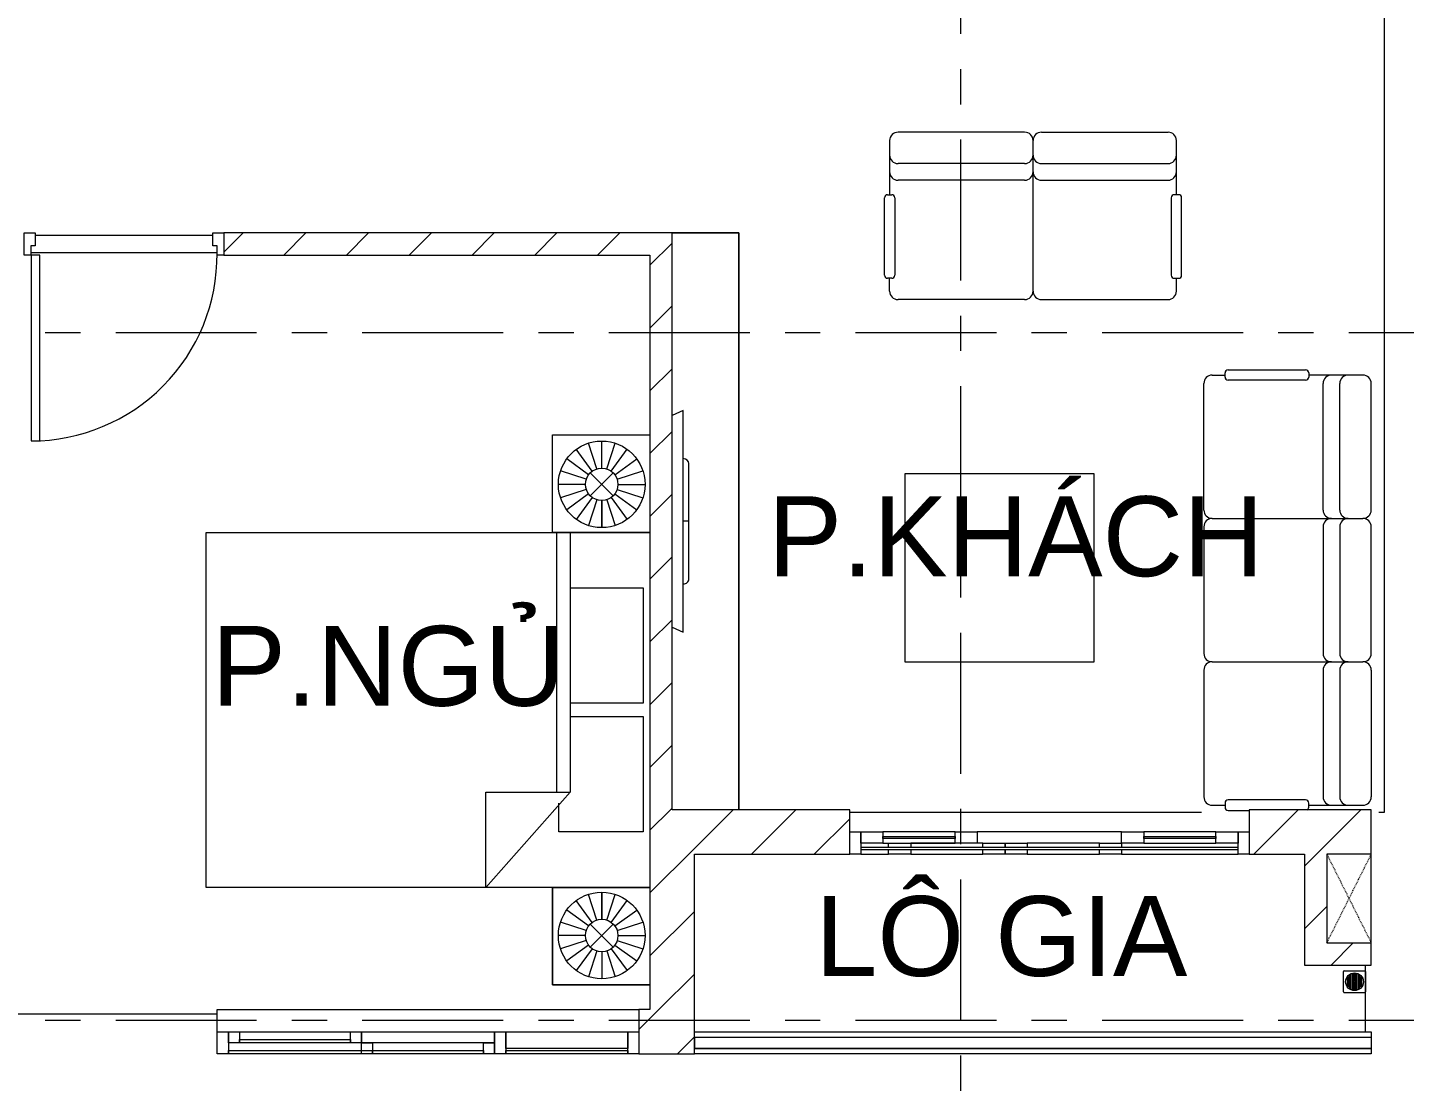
# Model space of a CAD drawing. Header units: millimetres. Extents: x -20144 to 117103, y -11426 to 48263.
# Drawn here: x -4704 to 1501, y 21540 to 26325 of the extents above; entities that cross this region are included whole.
import ezdxf

# ---------------------------------------------------------------- set-up
doc = ezdxf.new("R2010")
doc.units = ezdxf.units.MM
for name, pattern in [('Dash', [6.35, 3.175, -3.175]), ('Dash_2_', [6.35, 3.175, -3.175]), ('Grid Line', [22.225, 12.7, -3.175, 3.175, -3.175])]:
    doc.linetypes.add(name, pattern=pattern)
for name, color, linetype, lineweight in [('A-DETL-GENF', 31, 'Continuous', 5), ('A-DETL-GENF-HDLN', 161, 'Dash_2_', 5), ('CHU', 181, 'Continuous', 5), ('CUA', 31, 'Continuous', 9), ('HATCH-TUONG', 152, 'Continuous', 9), ('NET THAY 1', 41, 'Continuous', 5), ('NET-CAT', 3, 'Continuous', 9), ('NET-THAY', 2, 'Continuous', 15), ('THIET BI', 44, 'Continuous', 5), ('THIET-BI', 44, 'Continuous', 5), ('TRUC', 225, 'Continuous', 5)]:
    doc.layers.add(name, color=color, linetype=linetype, lineweight=lineweight)
doc.styles.add('Arial_4', font='arial.ttf', dxfattribs={"height": 360})
pattern_1 = [(45, (0, 0), (-141.4214, 141.4214), [])]

# ---------------------------------------------------------------- blocks, each defined once
blk = doc.blocks.new('CUA PHONG NGU - Type 1-60226-MẶT BẰNG TẦNG 5 ĐẾN TẦNG 22')
at = {"layer": 'CUA'}
for p, q in [((-348.5, -52.3), (-348.5, 47.7)), ((-348.5, 47.7), (-298.5, 47.7)), ((-298.5, 47.7), (-298.5, -11.3)), ((501.5, 47.7), (551.5, 47.7)), ((501.5, -11.3), (501.5, 47.7)), ((551.5, 47.7), (551.5, -52.3)), ((-318.5, -52.3), (-348.5, -52.3)), ((-318.5, -11.3), (-318.5, -52.3)), ((-298.5, -11.3), (-318.5, -11.3)), ((-277.5, -52.3), (-317.5, -52.3)), ((-317.5, -52.3), (-317.5, -890.3)), ((-277.5, -890.3), (-277.5, -52.3)), ((521.5, -11.3), (501.5, -11.3)), ((521.5, -52.3), (521.5, -11.3)), ((551.5, -52.3), (521.5, -52.3)), ((-317.5, -890.3), (-277.5, -890.3))]:
    blk.add_line(p, q, dxfattribs=at)
blk.add_arc((-317.5, -52.3), 838, 270, 0.5, dxfattribs=at)
blk = doc.blocks.new('CUA LO GIA - CUA LO GIA 2-211562-MẶT BẰNG TẦNG 5 ĐẾN TẦNG 22')
at = {"layer": 'CUA'}
for p, q in [((-900, -100), (-900, 0)), ((-900, 0), (-850, 0)), ((-850, 0), (-850, -70)), ((-850, -50), (-850, 0)), ((-850, 0), (-750, 0)), ((-750, -50), (-850, -50)), ((-750, 0), (-750, -50)), ((-425, 0), (-750, 0)), ((-750, -20), (-425, -20)), ((-750, -30), (-750, -20)), ((-425, -30), (-750, -30)), ((-750, -50), (-725, -50)), ((-725, -70), (-725, -50)), ((-725, -50), (-625, -50)), ((-625, -50), (-625, -70)), ((-425, -50), (-625, -50)), ((-625, -50), (-425, -50)), ((-425, -50), (-425, 0)), ((-425, 0), (-325, 0)), ((-425, -20), (-425, -30)), ((-325, -50), (-425, -50)), ((325, 0), (-325, 0)), ((-325, 0), (-325, -50)), ((-300, -50), (-325, -50)), ((-300, -70), (-300, -50)), ((-300, -50), (-200, -50)), ((-200, -70), (-200, -50)), ((-200, -50), (-100, -50)), ((-200, -50), (-200, -70)), ((-100, -50), (-100, -70)), ((225, -50), (-100, -50)), ((225, -70), (225, -50)), ((225, -50), (325, -50)), ((325, -50), (325, 0)), ((325, 0), (425, 0)), ((325, -50), (325, -70)), ((425, -50), (325, -50)), ((425, 0), (425, -50)), ((750, 0), (425, 0)), ((425, -20), (750, -20)), ((425, -30), (425, -20)), ((750, -30), (425, -30)), ((425, -50), (750, -50)), ((750, -50), (750, 0)), ((750, 0), (850, 0)), ((750, -20), (750, -30)), ((850, -50), (750, -50)), ((850, -70), (850, 0)), ((850, 0), (900, 0)), ((850, 0), (850, -50)), ((900, 0), (900, -100)), ((-850, -100), (-900, -100)), ((-850, -70), (-850, -80)), ((850, -70), (-850, -70)), ((-850, -80), (-850, -100)), ((850, -80), (-850, -80)), ((-850, -100), (-725, -100)), ((-725, -100), (-725, -80)), ((-625, -100), (-725, -100)), ((-625, -80), (-625, -100)), ((-625, -100), (-300, -100)), ((-300, -100), (-300, -80)), ((-200, -100), (-300, -100)), ((-200, -100), (-200, -80)), ((-200, -80), (-200, -100)), ((-100, -100), (-200, -100)), ((-100, -80), (-100, -100)), ((-100, -100), (225, -100)), ((225, -100), (225, -80)), ((325, -100), (225, -100)), ((325, -80), (325, -100)), ((325, -100), (850, -100)), ((850, -80), (850, -70)), ((850, -100), (850, -80)), ((900, -100), (850, -100))]:
    blk.add_line(p, q, dxfattribs=at)
blk = doc.blocks.new('X-PHONG NGU 2 - X-PHONG NGU 2_Recovery_ 4-220461-MẶT BẰNG TẦNG 5 ĐẾN TẦNG 22')
at = {"layer": 'CUA'}
for p, q in [((-950, 100), (-900, 100)), ((-950, 0), (-950, 100)), ((-900, 100), (-350, 100)), ((-900, 85), (-900, 100)), ((-900, 100), (-900, 0)), ((-350, 85), (-900, 85)), ((-900, 75), (-350, 75)), ((-900, 0), (-900, 75)), ((-350, 100), (-350, 85)), ((-350, 100), (-300, 100)), ((-350, 0), (-350, 100)), ((-350, 75), (-350, 0)), ((-300, 100), (-250, 100)), ((-300, 50), (-300, 100)), ((-300, 100), (-300, 0)), ((-250, 100), (250, 100)), ((-250, 85), (-250, 100)), ((-250, 100), (-250, 50)), ((250, 85), (-250, 85)), ((250, 100), (900, 100)), ((250, 85), (250, 100)), ((250, 100), (250, 85)), ((250, 100), (300, 100)), ((250, 50), (250, 100)), ((900, 85), (250, 85)), ((300, 100), (300, 50)), ((900, 100), (900, 85)), ((900, 100), (950, 100)), ((900, 0), (900, 100)), ((950, 100), (950, 0)), ((-900, 0), (-950, 0)), ((-350, 0), (-900, 0)), ((-300, 0), (-350, 0)), ((-300, 50), (300, 50)), ((-300, 0), (-300, 50)), ((-250, 50), (-300, 50)), ((300, 0), (-300, 0)), ((300, 50), (250, 50)), ((300, 50), (300, 0)), ((300, 50), (350, 50)), ((300, 0), (300, 50)), ((350, 0), (300, 0)), ((350, 50), (850, 50)), ((350, 35), (350, 50)), ((350, 50), (350, 0)), ((850, 35), (350, 35)), ((850, 0), (350, 0)), ((850, 50), (850, 35)), ((850, 50), (900, 50)), ((850, 0), (850, 50)), ((900, 0), (850, 0)), ((900, 50), (900, 0)), ((950, 0), (900, 0))]:
    blk.add_line(p, q, dxfattribs=at)
blk = doc.blocks.new('X-GIUONG - X-GIUONG 1-V43-MẶT BẰNG TẦNG 5 ĐẾN TẦNG 22')
at = {"layer": 'THIET BI', "lineweight": 9}
for p, q in [((-800, 2000), (800, 2000)), ((-800, 0), (-800, 2000)), ((-800, 0), (-800, 2000)), ((-800, 2000), (800, 2000)), ((800, 2000), (800, 0)), ((800, 2000), (800, 0)), ((-800, 740), (-370, 740)), ((-370, 360), (-800, 740)), ((-370, 740), (-370, 360)), ((-1239, 439), (-800, 439)), ((-1239, 0), (-1239, 439)), ((-1239, 439), (-1239, 0)), ((-800, 439), (-1239, 439)), ((-800, 439), (-800, 0)), ((-800, 0), (-800, 439)), ((800, 439), (1239, 439)), ((800, 0), (800, 439)), ((800, 439), (1239, 439)), ((800, 0), (800, 439)), ((1239, 439), (1239, 0)), ((1239, 439), (1239, 0)), ((-1059.6, 276.6), (-1131.2, 375.2)), ((-1039.2, 287), (-1076.9, 402.9)), ((-1016.6, 290.5), (-1016.6, 412.5)), ((-993.9, 287), (-956.3, 402.9)), ((-973.5, 276.6), (-901.9, 375.2)), ((-550, 410), (-420, 410)), ((-550, 30), (-550, 410)), ((-370, 420), (800, 420)), ((973.5, 276.6), (901.9, 375.2)), ((993.9, 287), (956.3, 402.9)), ((1016.6, 290.5), (1016.6, 412.5)), ((1039.2, 287), (1076.9, 402.9)), ((1059.6, 276.6), (1131.2, 375.2)), ((-1075.8, 260.4), (-1174.4, 332.1)), ((-957.4, 260.4), (-858.7, 332.1)), ((800, 360), (-370, 360)), ((-30, 360), (-30, 30)), ((30, 30), (30, 360)), ((550, 360), (550, 30)), ((957.4, 260.4), (858.7, 332.1)), ((1075.8, 260.4), (1174.4, 332.1)), ((-1086.1, 240), (-1202.1, 277.7)), ((-1068.3, 269.1), (-964.8, 165.6)), ((-1068.3, 165.6), (-964.8, 269.1)), ((-947, 240), (-831, 277.7)), ((947, 240), (831, 277.7)), ((1068.3, 269.1), (964.8, 165.6)), ((1068.3, 165.6), (964.8, 269.1)), ((1086.1, 240), (1202.1, 277.7)), ((-1089.7, 217.4), (-1211.7, 217.4)), ((-1086.1, 194.8), (-1202.1, 157.1)), ((-947, 194.8), (-831, 157.1)), ((-943.4, 217.4), (-821.4, 217.4)), ((-821.4, 217.4), (-943.4, 217.4)), ((943.4, 217.4), (821.4, 217.4)), ((821.4, 217.4), (943.4, 217.4)), ((947, 194.8), (831, 157.1)), ((1086.1, 194.8), (1202.1, 157.1)), ((1089.7, 217.4), (1211.7, 217.4)), ((-1075.8, 174.4), (-1174.4, 102.7)), ((-1059.6, 158.2), (-1131.2, 59.5)), ((-1039.2, 147.8), (-1076.9, 31.8)), ((-1016.6, 144.2), (-1016.6, 22.2)), ((-993.9, 147.8), (-956.3, 31.8)), ((-973.5, 158.2), (-901.9, 59.5)), ((-957.4, 174.4), (-858.7, 102.7)), ((957.4, 174.4), (858.7, 102.7)), ((973.5, 158.2), (901.9, 59.5)), ((993.9, 147.8), (956.3, 31.8)), ((1016.6, 144.2), (1016.6, 22.2)), ((1039.2, 147.8), (1076.9, 31.8)), ((1059.6, 158.2), (1131.2, 59.5)), ((1075.8, 174.4), (1174.4, 102.7)), ((-30, 30), (-550, 30)), ((550, 30), (30, 30))]:
    blk.add_line(p, q, dxfattribs=at)
for centre, radius in [((-1016.6, 217.4), 195.1), ((1016.6, 217.4), 195.1), ((-1016.6, 217.4), 73.2), ((1016.6, 217.4), 73.2)]:
    blk.add_circle(centre, radius, dxfattribs=at)
blk = doc.blocks.new('X-SOFA - X-SOFA-211571-MẶT BẰNG TẦNG 5 ĐẾN TẦNG 22')
at = {"layer": 'THIET BI', "lineweight": 9}
for p, q in [((-753.8, 360.8), (-753.8, 931.5)), ((-716.2, 969.2), (-658.4, 969.2)), ((-658.4, 959.8), (-658.4, 978.7)), ((-644.3, 992.8), (-295.7, 992.8)), ((-295.7, 945.7), (-644.3, 945.7)), ((-281.5, 978.7), (-281.5, 959.8)), ((-103.7, 969.2), (-281.5, 969.2)), ((-216.7, 360.8), (-216.7, 931.5)), ((-141.3, 360.8), (-141.3, 931.5)), ((-37.7, 969.2), (-103.7, 969.2)), ((0, 360.8), (0, 931.5)), ((-2100, 525), (-1250, 525)), ((-2100, -325), (-2100, 525)), ((-2100, -325), (-2100, 525)), ((-2100, 525), (-1250, 525)), ((-1250, 525), (-1250, -325)), ((-1250, 525), (-1250, -325)), ((-716.2, 323.1), (-37.7, 323.1)), ((-753.8, 285.4), (-753.8, -285.4)), ((-216.7, 285.4), (-216.7, -285.4)), ((-141.3, 285.4), (-141.3, -285.4)), ((0, -285.4), (0, 285.4)), ((-1250, -325), (-2100, -325)), ((-1250, -325), (-2100, -325)), ((-753.8, -360.8), (-753.8, -931.5)), ((-716.2, -323.1), (-103.7, -323.1)), ((-216.7, -360.8), (-216.7, -931.5)), ((-141.3, -360.8), (-141.3, -931.5)), ((-103.7, -323.1), (-37.7, -323.1)), ((0, -360.8), (0, -931.5)), ((-716.2, -969.2), (-658.4, -969.2)), ((-658.4, -959.8), (-658.4, -978.7)), ((-295.7, -945.7), (-644.3, -945.7)), ((-644.3, -992.8), (-550, -992.8)), ((-281.5, -978.7), (-281.5, -959.8)), ((-281.5, -969.2), (-103.7, -969.2)), ((-103.7, -969.2), (-37.7, -969.2))]:
    blk.add_line(p, q, dxfattribs=at)
for centre, radius, start, end in [((-716.2, 931.5), 37.7, 90, 180), ((-644.3, 978.7), 14.1, 90, 180), ((-644.3, 959.8), 14.1, 180, 270), ((-295.7, 978.7), 14.1, 0, 90), ((-295.7, 959.8), 14.1, 270, 0), ((-179, 931.5), 37.7, 90, 180), ((-103.7, 931.5), 37.7, 90, 180), ((-37.7, 931.5), 37.7, 0, 90), ((-716.2, 360.8), 37.7, 180, 270), ((-716.2, 285.4), 37.7, 90, 180), ((-179, 360.8), 37.7, 180, 270), ((-179, 285.4), 37.7, 90, 180), ((-103.7, 360.8), 37.7, 180, 270), ((-103.7, 285.4), 37.7, 90, 180), ((-37.7, 360.8), 37.7, 270, 0), ((-37.7, 285.4), 37.7, 360, 90), ((-716.2, -285.4), 37.7, 180, 270), ((-179, -285.4), 37.7, 180, 270), ((-103.7, -285.4), 37.7, 180, 270), ((-37.7, -285.4), 37.7, 270, 0), ((-716.2, -360.8), 37.7, 90, 180), ((-179, -360.8), 37.7, 90, 180), ((-103.7, -360.8), 37.7, 90, 180), ((-37.7, -360.8), 37.7, 360, 90), ((-716.2, -931.5), 37.7, 180, 270), ((-644.3, -959.8), 14.1, 90, 180), ((-644.3, -978.7), 14.1, 180, 270), ((-295.7, -959.8), 14.1, 0, 90), ((-295.7, -978.7), 14.1, 300.30986, 0), ((-179, -931.5), 37.7, 180, 270), ((-103.7, -931.5), 37.7, 180, 270), ((-37.7, -931.5), 37.7, 270, 0)]:
    blk.add_arc(centre, radius, start, end, dxfattribs=at)
blk = doc.blocks.new('X-TV - X-TV 3-211575-MẶT BẰNG TẦNG 5 ĐẾN TẦNG 22')
at = {"layer": 'THIET BI', "lineweight": 9}
for p, q in [((822.5, -25), (800, -75)), ((1800, -75), (1777.5, -25)), ((2600.1, -25), (2600.1, -325)), ((2600.1, -325), (2600.1, -25)), ((800, -75), (1800, -75)), ((1040, -100), (1560, -100)), ((1300, -100), (1300, -75)), ((2600.1, -325), (0.1, -325)), ((0.1, -325), (2600.1, -325))]:
    blk.add_line(p, q, dxfattribs=at)
for centre, start_param, end_param in [((1040, -75), 1.570796, 3.141593), ((1560, -75), 3.141593, 4.712389)]:
    blk.add_ellipse(centre, major_axis=(0, 25), ratio=0.9, start_param=start_param, end_param=end_param, dxfattribs=at)
blk = doc.blocks.new('X-SOFA - X-SOFA-211732-MẶT BẰNG TẦNG 5 ĐẾN TẦNG 22')
at = {"layer": 'THIET BI', "lineweight": 9}
for p, q in [((-716.2, 646.2), (-658.4, 646.2)), ((-658.4, 636.7), (-658.4, 655.6)), ((-644.3, 669.7), (-295.7, 669.7)), ((-295.7, 622.6), (-644.3, 622.6)), ((-281.5, 655.6), (-281.5, 636.7)), ((-103.7, 646.2), (-281.5, 646.2)), ((-37.7, 646.2), (-103.7, 646.2)), ((-753.8, 37.7), (-753.8, 608.5)), ((-216.7, 37.7), (-216.7, 608.5)), ((-141.3, 37.7), (-141.3, 608.5)), ((0, 37.7), (0, 608.5)), ((-716.2, 0), (-103.7, 0)), ((-103.7, 0), (-37.7, 0)), ((-753.8, -37.7), (-753.8, -608.5)), ((-216.7, -37.7), (-216.7, -608.5)), ((-141.3, -37.7), (-141.3, -608.5)), ((0, -37.7), (0, -608.5)), ((-716.2, -646.2), (-658.4, -646.2)), ((-658.4, -636.7), (-658.4, -655.6)), ((-295.7, -622.6), (-644.3, -622.6)), ((-644.3, -669.7), (-295.7, -669.7)), ((-281.5, -655.6), (-281.5, -636.7)), ((-281.5, -646.2), (-103.7, -646.2)), ((-103.7, -646.2), (-37.7, -646.2))]:
    blk.add_line(p, q, dxfattribs=at)
for centre, radius, start, end in [((-716.2, 608.5), 37.7, 90, 180), ((-644.3, 655.6), 14.1, 90, 180), ((-644.3, 636.7), 14.1, 180, 270), ((-295.7, 655.6), 14.1, 0, 90), ((-295.7, 636.7), 14.1, 270, 0), ((-179, 608.5), 37.7, 90, 180), ((-103.7, 608.5), 37.7, 90, 180), ((-37.7, 608.5), 37.7, 360, 90), ((-716.2, 37.7), 37.7, 180, 270), ((-179, 37.7), 37.7, 180, 270), ((-103.7, 37.7), 37.7, 180, 270), ((-37.7, 37.7), 37.7, 270, 0), ((-716.2, -37.7), 37.7, 90, 180), ((-179, -37.7), 37.7, 90, 180), ((-103.7, -37.7), 37.7, 90, 180), ((-37.7, -37.7), 37.7, 360, 90), ((-716.2, -608.5), 37.7, 180, 270), ((-179, -608.5), 37.7, 180, 270), ((-103.7, -608.5), 37.7, 180, 270), ((-37.7, -608.5), 37.7, 270, 0), ((-644.3, -636.7), 14.1, 90, 180), ((-644.3, -655.6), 14.1, 180, 270), ((-295.7, -636.7), 14.1, 0, 90), ((-295.7, -655.6), 14.1, 270, 0)]:
    blk.add_arc(centre, radius, start, end, dxfattribs=at)
blk = doc.blocks.new('Top Rail Type - Top Rail_Internal_-211919-MẶT BẰNG TẦNG 5 ĐẾN TẦNG 22')
at = {"layer": 'NET THAY 1', "lineweight": 9}
for p, q in [((-1699.5, 21724.9), (-1699.5, 21774.9)), ((-1699.5, 21774.9), (1350.5, 21774.9)), ((1350.5, 21724.9), (-1699.5, 21724.9)), ((1350.5, 21774.9), (1350.5, 21724.9))]:
    blk.add_line(p, q, dxfattribs=at)
blk = doc.blocks.new('Top Rail Type - Top Rail_Internal_-V47-MẶT BẰNG TẦNG 5 ĐẾN TẦNG 22')
at = {"layer": 'NET THAY 1', "lineweight": 9}
for p, q in [((-1699.5, 21774.9), (-1699.5, 21724.9)), ((-1699.5, 21774.9), (1350.5, 21774.9)), ((-1699.5, 21724.9), (1350.5, 21724.9)), ((1350.5, 21774.9), (1350.5, 21724.9))]:
    blk.add_line(p, q, dxfattribs=at)
blk = doc.blocks.new('X-PHEU - X-PHEU-5809-MẶT BẰNG TẦNG 5 ĐẾN TẦNG 22')
at = {"layer": 'THIET-BI', "lineweight": 9}
for p, q in [((29, 125), (121, 125)), ((25, 29), (25, 121)), ((42.5, 90.5), (42.5, 59.5)), ((47.5, 51.8), (47.5, 98.2)), ((52.5, 103.1), (52.5, 46.9)), ((57.5, 43.5), (57.5, 106.5)), ((62.5, 108.8), (62.5, 41.2)), ((67.5, 39.8), (67.5, 110.2)), ((72.5, 110.9), (72.5, 78.1)), ((72.5, 71.9), (72.5, 39.1)), ((77.5, 78.1), (77.5, 110.9)), ((77.5, 39.1), (77.5, 71.9)), ((82.5, 110.2), (82.5, 39.8)), ((87.5, 41.2), (87.5, 108.8)), ((92.5, 106.5), (92.5, 43.5)), ((97.5, 46.9), (97.5, 103.1)), ((102.5, 98.2), (102.5, 51.8)), ((107.5, 59.5), (107.5, 90.5)), ((125, 121), (125, 29)), ((121, 25), (29, 25))]:
    blk.add_line(p, q, dxfattribs=at)
blk.add_circle((75, 75), 40, dxfattribs=at)
for centre, radius, start, end in [((29, 121), 4, 90, 180), ((121, 121), 4, 0, 90), ((75, 75), 36, 139.80824, 154.52563), ((75, 75), 36, 119.0853, 128.68219), ((75, 75), 36, 102.0247, 110.31751), ((75, 75), 4, 128.68219, 231.31781), ((75, 75), 36, 90, 93.98208), ((75, 75), 36, 86.01792, 90), ((75, 75), 4, 308.68219, 51.31781), ((75, 75), 36, 69.68249, 77.9753), ((75, 75), 36, 51.31781, 60.9147), ((75, 75), 36, 25.47437, 40.19176), ((29, 29), 4, 180, 270), ((75, 75), 36, 205.47437, 220.19176), ((75, 75), 36, 231.31781, 240.9147), ((75, 75), 36, 249.68249, 257.9753), ((75, 75), 36, 266.01792, 270), ((75, 75), 36, 270, 273.98208), ((75, 75), 36, 282.0247, 290.31751), ((75, 75), 36, 299.0853, 308.68219), ((75, 75), 36, 319.80824, 334.52563), ((121, 29), 4, 270, 360)]:
    blk.add_arc(centre, radius, start, end, dxfattribs=at)
blk = doc.blocks.new('Family1 - Family1-225513-MẶT BẰNG TẦNG 5 ĐẾN TẦNG 22')
at = {"layer": 'A-DETL-GENF', "lineweight": 9}
for p, q in [((200, 400), (0, 400)), ((0, 400), (0, 0)), ((200, 0), (200, 400)), ((0, 0), (200, 0))]:
    blk.add_line(p, q, dxfattribs=at)
at = {"layer": 'A-DETL-GENF-HDLN', "linetype": 'Dash', "lineweight": 9}
for p, q in [((0, 400), (200, 0.8)), ((0, 0), (200, 399.2))]:
    blk.add_line(p, q, dxfattribs=at)

msp = doc.modelspace()

# ---------------------------------------------------------------- hatches: boundary and pattern name
at = {"layer": 'HATCH-TUONG'}
h = msp.add_hatch(dxfattribs=at)
h.set_pattern_fill('FP_2', color=256, style=0, pattern_type=2)
h.set_pattern_definition(pattern_1)
h.paths.add_polyline_path([(-1899.5, 25299.9), (-1899.5, 25399.9), (-3819.5, 25399.9), (-3819.5, 25299.9), (-3581.7, 25299.9)], flags=0)
h.paths.add_polyline_path([(-4949.5, 25299.9), (-4719.5, 25299.9), (-4719.5, 25399.9), (-4949.5, 25399.9)], flags=0)
h.paths.add_polyline_path([(-5899.5, 25299.9), (-5849.5, 25299.9), (-5849.5, 25399.9), (-5899.5, 25399.9)], flags=0)
h = msp.add_hatch(dxfattribs=at)
h.set_pattern_fill('FP_2', color=256, style=0, pattern_type=2)
h.set_pattern_definition(pattern_1)
h.paths.add_polyline_path([(-1799.5, 22799.9), (-1799.5, 25399.9), (-1899.5, 25399.9), (-1899.5, 22799.9), (-1816.6, 22799.9)], flags=0)
h = msp.add_hatch(dxfattribs=at)
h.set_pattern_fill('FP_2', color=256, style=0, pattern_type=2)
h.set_pattern_definition(pattern_1)
h.paths.add_polyline_path([(-1899.5, 21899.9), (-1699.5, 21899.9), (-1699.5, 22799.9), (-1899.5, 22799.9), (-1899.5, 22348.3)], flags=0)
h = msp.add_hatch(dxfattribs=at)
h.set_pattern_fill('FP_2', color=256, style=0, pattern_type=2)
h.set_pattern_definition(pattern_1)
h.paths.add_polyline_path([(1025.5, 22599.9), (1025.5, 22799.9), (800.5, 22799.9), (800.5, 22599.9), (831.1, 22599.9)], flags=0)
h.paths.add_polyline_path([(-999.5, 22599.9), (-999.5, 22799.9), (-1699.5, 22799.9), (-1699.5, 22599.9)], flags=0)
h = msp.add_hatch(dxfattribs=at)
h.set_pattern_fill('FP_2', color=256, style=0, pattern_type=2)
h.set_pattern_definition(pattern_1)
h.paths.add_polyline_path([(1350.5, 22599.9), (1350.5, 22799.9), (1025.5, 22799.9), (1025.5, 22599.9), (1150.5, 22599.9)], flags=0)
h = msp.add_hatch(dxfattribs=at)
h.set_pattern_fill('FP_2', color=256, style=0, pattern_type=2)
h.set_pattern_definition(pattern_1)
h.paths.add_polyline_path([(1150.5, 22199.9), (1150.5, 22599.9), (1050.5, 22599.9), (1050.5, 22199.9)], flags=0)
h = msp.add_hatch(dxfattribs=at)
h.set_pattern_fill('FP_2', color=256, style=0, pattern_type=2)
h.set_pattern_definition(pattern_1)
h.paths.add_polyline_path([(1150.5, 22099.9), (1350.5, 22099.9), (1350.5, 22199.9), (1050.5, 22199.9), (1050.5, 22099.9)], flags=0)
h = msp.add_hatch(dxfattribs=at)
h.set_pattern_fill('FP_2', color=256, style=0, pattern_type=2)
h.set_pattern_definition(pattern_1)
h.paths.add_polyline_path([(-1699.5, 21699.9), (-1699.5, 21899.9), (-1949.5, 21899.9), (-1949.5, 21699.9), (-1816.6, 21699.9)], flags=0)

# ---------------------------------------------------------------- linework, layer by layer
at = {"layer": 'NET-CAT'}
for p, q in [((-1899.5, 25399.9), (-3819.5, 25399.9)), ((-3819.5, 25399.9), (-3819.5, 25299.9)), ((-1799.5, 25399.9), (-1899.5, 25399.9)), ((-1799.5, 22799.9), (-1799.5, 25399.9)), ((-3819.5, 25299.9), (-1899.5, 25299.9)), ((-1899.5, 25299.9), (-1899.5, 22799.9)), ((-1899.5, 22799.9), (-1899.5, 21899.9)), ((-1699.5, 22799.9), (-1799.5, 22799.9)), ((-999.5, 22799.9), (-1699.5, 22799.9)), ((-999.5, 22599.9), (-999.5, 22799.9)), ((1025.5, 22799.9), (800.5, 22799.9)), ((800.5, 22799.9), (800.5, 22599.9)), ((1350.5, 22799.9), (1025.5, 22799.9)), ((1350.5, 22599.9), (1350.5, 22799.9)), ((-1699.5, 21899.9), (-1699.5, 22599.9)), ((-1699.5, 22599.9), (-999.5, 22599.9)), ((800.5, 22599.9), (1025.5, 22599.9)), ((1025.5, 22599.9), (1050.5, 22599.9)), ((1050.5, 22599.9), (1050.5, 22199.9)), ((1050.5, 22199.9), (1050.5, 22099.9)), ((1350.5, 22099.9), (1350.5, 22199.9)), ((1050.5, 22099.9), (1350.5, 22099.9)), ((-1899.5, 21899.9), (-1949.5, 21899.9)), ((-1949.5, 21899.9), (-1949.5, 21799.9)), ((-1699.5, 21699.9), (-1699.5, 21899.9)), ((-1949.5, 21699.9), (-1699.5, 21699.9))]:
    msp.add_line(p, q, dxfattribs=at)
at = {"layer": 'NET-THAY', "lineweight": 9}
for p, q in [((1410.5, 22789.9), (1410.5, 31119.9)), ((-4669.5, 25389.9), (-3869.5, 25389.9)), ((-3849.5, 25309.9), (-4689.5, 25309.9)), ((-999.5, 22789.9), (585.7, 22789.9)), ((1385.7, 22789.9), (1410.5, 22789.9)), ((1325.5, 21799.9), (1325.5, 22099.9)), ((-4809.5, 21879.9), (-3849.5, 21879.9)), ((-3849.5, 21899.9), (-1949.5, 21899.9)), ((-3849.5, 21799.9), (-3849.5, 21899.9)), ((-1699.5, 21799.9), (1350.5, 21799.9)), ((1350.5, 21799.9), (1350.5, 21774.9)), ((1350.5, 21724.9), (1350.5, 21699.9)), ((1350.5, 21699.9), (-1699.5, 21699.9))]:
    msp.add_line(p, q, dxfattribs=at)
at = {"layer": 'TRUC', "linetype": 'Grid Line', "ltscale": 50}
for p, q in [((-499.5, 43599.9), (-499.5, -4500.1)), ((43000.5, 24949.9), (-14407, 24949.9)), ((43000.5, 21849.9), (-12092.4, 21849.9))]:
    msp.add_line(p, q, dxfattribs=at)

# ---------------------------------------------------------------- block references
at = {"lineweight": 9}
for name, p, rotation in [('X-SOFA - X-SOFA-211732-MẶT BẰNG TẦNG 5 ĐẾN TẦNG 22', (-173.3, 25853.3), 90), ('X-TV - X-TV 3-211575-MẶT BẰNG TẦNG 5 ĐẾN TẦNG 22', (-1824.5, 22799.9), 90), ('X-GIUONG - X-GIUONG 1-V43-MẶT BẰNG TẦNG 5 ĐẾN TẦNG 22', (-1899.5, 23249.9), 90), ('X-PHEU - X-PHEU-5809-MẶT BẰNG TẦNG 5 ĐẾN TẦNG 22', (1350.5, 22099.9), 180), ('X-PHONG NGU 2 - X-PHONG NGU 2_Recovery_ 4-220461-MẶT BẰNG TẦNG 5 ĐẾN TẦNG 22', (-2899.5, 21799.9), 180)]:
    msp.add_blockref(name, p, dxfattribs=dict(at, rotation=rotation))
for name, p in [('CUA PHONG NGU - Type 1-60226-MẶT BẰNG TẦNG 5 ĐẾN TẦNG 22', (-4370.9, 25352.2)), ('X-SOFA - X-SOFA-211571-MẶT BẰNG TẦNG 5 ĐẾN TẦNG 22', (1350.5, 23789.9)), ('CUA LO GIA - CUA LO GIA 2-211562-MẶT BẰNG TẦNG 5 ĐẾN TẦNG 22', (-99.5, 22699.9)), ('Family1 - Family1-225513-MẶT BẰNG TẦNG 5 ĐẾN TẦNG 22', (1150.5, 22199.9)), ('Top Rail Type - Top Rail_Internal_-211919-MẶT BẰNG TẦNG 5 ĐẾN TẦNG 22', (0, 0)), ('Top Rail Type - Top Rail_Internal_-V47-MẶT BẰNG TẦNG 5 ĐẾN TẦNG 22', (0, 0))]:
    msp.add_blockref(name, p, dxfattribs=at)

# ---------------------------------------------------------------- texts
at = {"layer": 'CHU', "color": 7, "lineweight": 30, "char_height": 360, "attachment_point": 1, "line_spacing_factor": 0.936439, "style": 'Arial_4'}
for s, insert, width in [('\\pt2540,5080,7620,10160,12700,15240,17780,20320,22860,25400,27940,30480,33020,35560,38100,40640,43180,45720,48260,50800,53340,55880,58420,60960,63500,66040,68580,71120,73660,76200,78740,81280;P.KHÁCH', (-1369, 24212.5), 2232.1), ('\\pt2540,5080,7620,10160,12700,15240,17780,20320,22860,25400,27940,30480,33020,35560,38100,40640,43180,45720,48260,50800,53340,55880,58420,60960,63500,66040,68580,71120,73660,76200,78740,81280;P.NGỦ', (-3875.2, 23628.5), 1589.74), ('\\pt2540,5080,7620,10160,12700,15240,17780,20320,22860,25400,27940,30480,33020,35560,38100,40640,43180,45720,48260,50800,53340,55880,58420,60960,63500,66040,68580,71120,73660,76200,78740,81280;LÔ GIA', (-1154.6, 22411.1), 1656.4)]:
    msp.add_mtext(s, dxfattribs=dict(at, insert=insert, width=width))

doc.saveas('drawing.dxf')
